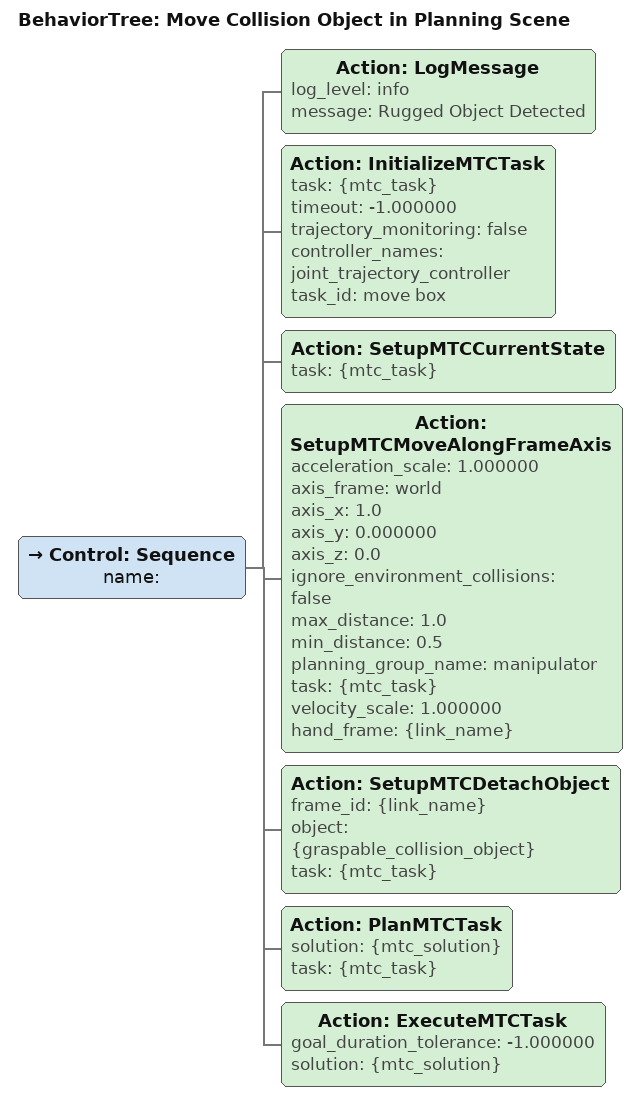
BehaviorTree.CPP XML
<?xml version="1.0" encoding="UTF-8" ?>
<root
  BTCPP_format="4"
  main_tree_to_execute="Move Collision Object in Planning Scene"
>
  <BehaviorTree ID="Move Collision Object in Planning Scene">
    <Control ID="Sequence" name="">
      <Action
        ID="LogMessage"
        log_level="info"
        message="Rugged Object Detected"
      />
      <Action
        ID="InitializeMTCTask"
        task="{mtc_task}"
        timeout="-1.000000"
        trajectory_monitoring="false"
        controller_names="joint_trajectory_controller"
        task_id="move box"
      />
      <Action ID="SetupMTCCurrentState" task="{mtc_task}" />
      <Action
        ID="SetupMTCMoveAlongFrameAxis"
        acceleration_scale="1.000000"
        axis_frame="world"
        axis_x="1.0"
        axis_y="0.000000"
        axis_z="0.0"
        ignore_environment_collisions="false"
        max_distance="1.0"
        min_distance="0.5"
        planning_group_name="manipulator"
        task="{mtc_task}"
        velocity_scale="1.000000"
        hand_frame="{link_name}"
      />
      <Action
        ID="SetupMTCDetachObject"
        frame_id="{link_name}"
        object="{graspable_collision_object}"
        task="{mtc_task}"
      />
      <Action ID="PlanMTCTask" solution="{mtc_solution}" task="{mtc_task}" />
      <Action
        ID="ExecuteMTCTask"
        goal_duration_tolerance="-1.000000"
        solution="{mtc_solution}"
      />
    </Control>
  </BehaviorTree>
</root>
